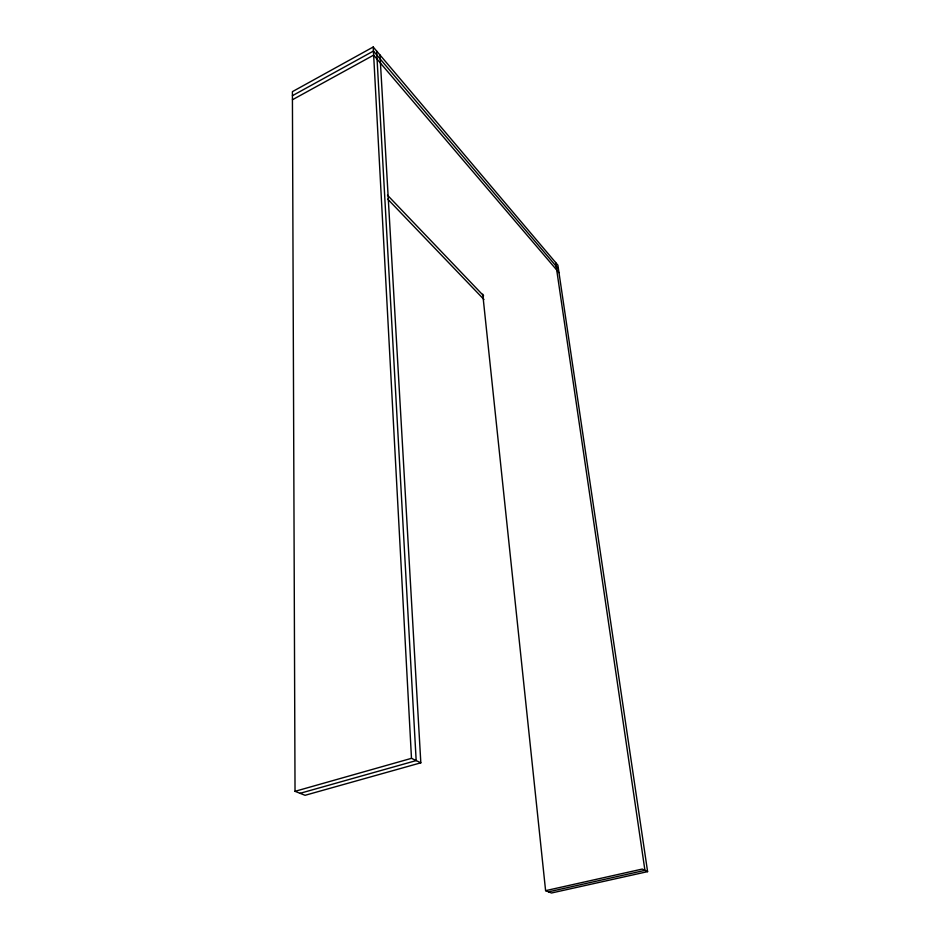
<?xml version="1.0" encoding="UTF-8"?>
<svg xmlns="http://www.w3.org/2000/svg" width="940" height="940" viewBox="0 0 940 940"><rect width="100%" height="100%" fill="white"/><g stroke="black" fill="none" stroke-linecap="round" stroke-linejoin="round"><path stroke-width="1.41" d="M482.749 294.173L545.6 890.662L551.486 893L647.601 871.639L557.878 265.174L373.215 47L292.399 91.662L295.031 791.316L305.065 795.299L420.826 762.81L379.983 54.99M292.411 95.704L373.439 51.054L558.431 268.911M292.434 99.758L373.65 55.131L558.983 272.659M295.031 791.316L411.485 758.333L420.826 762.81M300.072 793.313L416.173 760.589L376.611 51.007M545.6 890.662L642.243 869.065L647.601 871.639M548.561 891.837L644.934 870.358L555.611 262.507M387.703 199.104L483.983 299.507M387.503 195.214L483.595 295.783M373.215 47L411.485 758.333"/></g></svg>
